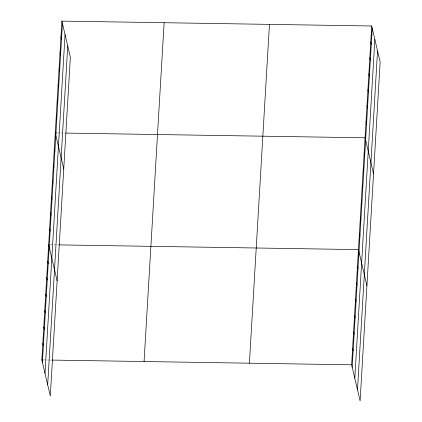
<?xml version="1.0" encoding="UTF-8"?>
<svg xmlns="http://www.w3.org/2000/svg" width="422" height="422" viewBox="0 0 422 422"><rect width="100%" height="100%" fill="white"/><g stroke="black" fill="none" stroke-linecap="round" stroke-linejoin="round"><path stroke-width="0.32" stroke-dasharray="2.11 1.58" d="M57.239 132.941L65.104 133.067M49.97 244.739L56.522 244.844M57.176 244.855L58.489 244.876M43.809 359.95L49.706 360.04M50.36 360.05L51.674 360.072"/><path stroke-width="0.63" d="M61.892 21.1L70.358 57.192L50.308 396.01L41.841 359.919L61.892 21.1L371.692 25.99L380.159 62.081L360.108 400.9L351.642 364.808L371.692 25.99M42.385 362.24L62.435 23.421M45.001 373.386L65.051 34.567M47.691 384.864L67.742 46.051M144.076 361.533L164.126 22.714M249.407 363.194L269.458 24.376M352.185 367.129L372.236 28.311M354.802 378.27L374.852 39.457M357.492 389.754L377.542 50.935M56.585 132.93L55.277 132.909L63.743 169M65.763 133.078L365.077 137.799L373.544 173.89M59.143 244.887L358.457 249.608L366.924 285.699M41.841 359.919L43.155 359.94M52.328 360.082L351.642 364.808M370.748 41.963L371.291 44.284M369.804 57.935L370.347 60.256M368.86 73.908L369.403 76.229M367.91 89.881L368.459 92.202M366.966 105.853L367.509 108.174M366.022 121.826L366.565 124.147M364.133 153.772L364.677 156.093M363.184 169.744L363.732 172.065M362.24 185.717L362.783 188.038M361.295 201.69L361.839 204.011M360.351 217.662L360.894 219.983M359.407 233.635L359.95 235.956M357.487 266.066L358.03 268.387M356.511 282.524L357.054 284.845M355.54 298.982L356.084 301.303M354.564 315.434L355.108 317.755M353.589 331.892L354.132 334.213M352.618 348.35L353.161 350.671M60.947 37.073L61.491 39.394M60.003 53.045L60.546 55.366M59.059 69.018L59.602 71.339M58.109 84.991L58.658 87.312M57.165 100.963L57.709 103.284M56.221 116.936L56.764 119.257M54.332 148.882L54.876 151.203M53.383 164.854L53.932 167.175M52.439 180.827L52.982 183.148M51.495 196.8L52.038 199.121M50.55 212.772L51.094 215.093M49.606 228.745L50.149 231.066M48.657 244.718L57.123 280.815M47.686 261.176L48.229 263.497M46.71 277.634L47.253 279.955M45.74 294.092L46.283 296.413M44.764 310.55L45.307 312.871M43.788 327.003L44.331 329.324M42.817 343.461L43.361 345.782"/></g></svg>
